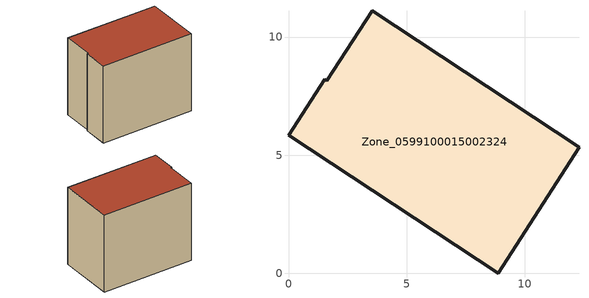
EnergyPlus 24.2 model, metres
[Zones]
Zone_0599100015002324
 floor ground (C_G): 8.88,0 0,5.83 1.53,8.21 1.62,8.15 3.54,11.11 12.3,5.33 z0.95
 wall outside (C_F): 1.62,8.15 1.53,8.21 0,5.83 8.88,0 12.3,5.33 3.54,11.11 1.62,8.15 z0.95:10.01
 roof outside (C_R): 12.3,5.33 3.54,11.11 1.62,8.15 1.53,8.21 0,5.83 8.88,0 z10.01
[BUILDING]
Pand.0599100015002324: North Axis=0; Terrain=City; Loads Convergence Tolerance Value=0.04; Temperature Convergence Tolerance Value=0.4; Solar Distribution=FullExterior; Maximum Number of Warmup Days=25; Minimum Number of Warmup Days=1
[Site:Location]
Rotterdam.The.Hague.AP_ZH_NLD Design_Conditions: Latitude=51.96; Longitude=4.45; Time Zone=1; Elevation=-4.5
[SITE:GROUNDTEMPERATURE:BUILDINGSURFACE]
18, 18, 18, 18, 18, 18, 18, 18, 18, 18, 18, 18
[MATERIAL] Thermal Absorptance=0.9; Solar Absorptance=0.7; Visible Absorptance=0.7
Name | Roughness | Thickness | Conductivity | Density | Specific Heat
G.TI.2006-2014 | MediumSmooth | 0.15 | 0.06 | 540 | 1210
F.TI.2006-2014 | Rough | 0.3 | 0.12 | 1920 | 840
R.TI.2006-2014 | MediumRough | 0.2 | 0.08 | 1500 | 1000
[CONSTRUCTION]
C_G: G.TI.2006-2014
C_F: F.TI.2006-2014
C_R: R.TI.2006-2014
[ZONE]
Zone_0599100015002324: Type=1; Multiplier=1; Ceiling Height=Autocalculate; Volume=Autocalculate; Floor Area=autocalculate; Part of Total Floor Area=Yes
[ZONEINFILTRATION:DESIGNFLOWRATE]
Infil_Zone_0599100015002324: Zone or ZoneList or Space or SpaceList=Zone_0599100015002324; Schedule=AlwaysOn; Design Flow Rate Calculation Method=Flow/Area; Flow Rate per Floor Area=0.0015; Constant Term Coefficient=1; Temperature Term Coefficient=0; Velocity Term Coefficient=0; Velocity Squared Term Coefficient=0
[HVACTEMPLATE:ZONE:IDEALLOADSAIRSYSTEM]
Zone_0599100015002324: Maximum Heating Supply Air Temperature=50; Minimum Cooling Supply Air Temperature=13; Maximum Heating Supply Air Humidity Ratio=0.0156; Minimum Cooling Supply Air Humidity Ratio=0.0077; Heating Limit=NoLimit; Cooling Limit=NoLimit; Dehumidification Control Type=ConstantSensibleHeatRatio; Cooling Sensible Heat Ratio=0.7; Dehumidification Setpoint=60; Humidification Control Type=None; Humidification Setpoint=30; Outdoor Air Method=None; Outdoor Air Flow Rate per Person=0.00944; Outdoor Air Flow Rate per Zone Floor Area=0; Outdoor Air Flow Rate per Zone=0; Demand Controlled Ventilation Type=None; Outdoor Air Economizer Type=NoEconomizer; Heat Recovery Type=None; Sensible Heat Recovery Effectiveness=0.7; Latent Heat Recovery Effectiveness=0.65
[ZONECONTROL:THERMOSTAT]
ThermostatControl_Zone_0599100015002324: Zone or ZoneList=Zone_0599100015002324; Control Type Schedule=DualSetpointControlType; Control 1=Thermostat_Zone_0599100015002324; Temperature Difference Between Cutout And Setpoint=0
[THERMOSTATSETPOINT:DUALSETPOINT]
Thermostat_Zone_0599100015002324: Heating Setpoint Temperature Schedule=HeatingSetpoint_Zone_0599100015002324; Cooling Setpoint Temperature Schedule=CoolingSetpoint_Zone_0599100015002324
[SCHEDULE:COMPACT]
HeatingSetpoint_Zone_0599100015002324: Through: 12/31, For: AllDays, Until: 24:00, 21
CoolingSetpoint_Zone_0599100015002324: Through: 12/31, For: AllDays, Until: 24:00, 24
DualSetpointControlType: Through: 12/31, For: AllDays, Until: 24:00, 4
AlwaysOn: Through: 12/31, For: AllDays, Until: 24:00, 1
